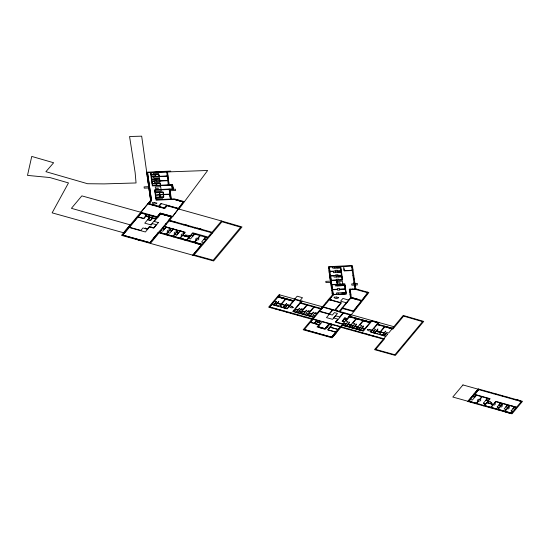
<?xml version="1.0" encoding="UTF-8"?>
<svg xmlns="http://www.w3.org/2000/svg" width="550" height="550" viewBox="0 0 550 550"><rect width="100%" height="100%" fill="white"/><g stroke="black" fill="none" stroke-linecap="round" stroke-linejoin="round"><path stroke-width="0.82" d="M172.741 216.597L160.222 213.125L157.245 216.831L81.854 195.876L71.411 208.326L130.261 224.861L123.667 232.788L52.126 212.85L68.489 182.93L49.796 177.533L27.5 175.402L31.742 156.427L53.639 162.752L45.898 171.689L87.574 183.728L104.101 183.899L136.056 182.958L135.128 172.507L129.566 136.51L141.68 136.166L150.652 200.482L121.516 235.366L213.634 260.975L241.986 226.951L221.499 220.976L212.046 232.238L169.599 220.364L178.42 208.924M178.949 209.076L207.646 170.479L147.517 172.645L151.47 200.571L148.933 203.637M178.509 208.409L183.329 201.926L174.123 199.354L156.069 200.173L154.612 189.853L172.349 188.836L171.779 185.096L152.35 185.9L150.459 172.528L147.565 172.666L151.511 200.578L148.94 203.61L164.374 207.955L166.767 205.15L164.203 208.189L163.563 208.244M340.856 270.793L337.452 270.951L337.356 270.256L334.998 270.366L335.094 271.061L329.883 271.308L329.292 267.135L351.587 266.083L354.86 289.183L367.744 292.765L362.01 300.479L351.319 297.454L350.137 289.135M367.744 292.765L353.464 311.004L342.127 307.842M157.245 216.831L160.132 213.104L172.666 216.562L178.64 208.636L166.897 205.384L164.588 208.161L148.053 203.665L140.828 212.266M293.081 301.187L285.752 299.138L281.49 304.239L284.996 305.222L286.701 303.504L283.387 307.457L284.989 307.918L287.616 304.851L289.534 305.387L293.432 300.74L278.417 296.526M146.994 229.075L145.344 228.553M150.397 243.389L159.005 232.849L201.472 244.839L192.803 255.173L201.472 244.839M354.819 288.908L349.291 289.176L350.515 297.777L338.807 311.822L350.157 314.971L347.222 318.56L344.898 317.921L342.134 321.234L344.458 321.894L342.788 323.888L336.009 322.004L343.427 313.108M485.808 400.276L488.173 400.936L485.822 403.776L483.484 403.123L487.451 398.262L482.206 396.797L479.806 399.651L480.893 399.96L479.916 401.122L478.83 400.819L476.664 403.404M276.423 301.716L273.852 304.851L275.488 305.305L278.816 301.304L277.551 303.139L281.057 304.116L285.326 299.028L278.101 297.007L293.501 301.297M329.333 314.256L332.881 309.932L338.972 311.623M384.883 326.776L380.6 331.884L384.106 332.86L385.811 331.148L382.436 335.143L384.099 335.562L386.684 332.482L388.644 333.032L403.219 315.439L423.713 321.413L395.326 355.424L374.522 349.635L383.322 339.144L340.897 327.278L332.09 337.837L303.188 329.766L311.926 319.254L268.641 307.147L279.111 294.669L279.812 294.869L269.782 306.921M182.841 201.252L182.476 201.692L176.041 199.904L176.406 199.471M392.178 328.817L385.763 327.009L386.114 326.59L392.528 328.398L393.938 326.7L378.943 322.527L373.622 328.824L375.581 329.374L372.996 332.454L371.085 331.863L372.652 330.007L374.632 330.577L372.996 332.454L374.605 332.908L377.933 328.948L376.661 330.777L380.167 331.76L384.45 326.659M511.122 410.871L514.436 406.883L509.877 405.632L508.393 407.406L509.479 407.708L508.447 408.939L507.361 408.629L505.079 411.352L511.603 413.174L513.081 411.421L511.122 410.871L513.081 411.414M169.613 215.717L169.173 216.239L160.559 213.847L160.999 213.331M186.718 240.701L187.151 240.178M310.241 322.417L318.821 324.796L317.048 326.927L325.387 329.244L329.794 323.964L331.98 324.569L327.594 329.835L336.669 332.379L333.499 336.146L332.592 335.892L335.761 332.124L331.561 337.164L304.322 329.532L319.371 311.479L332.351 315.047L334.407 312.613L337.459 313.459L332.571 319.316L326.466 317.625L329.319 314.208M325.744 327.704L329.106 323.668L322.279 321.771L318.147 326.734L324.913 328.653L325.744 327.704L326.507 327.917L329.601 324.197L328.838 323.984M342.567 307.966L350.948 297.894L361.666 300.933L353.464 310.998M342.43 321.173L343.936 319.364L346.081 319.962L344.561 321.771L342.265 321.131L343.007 320.251M145.702 215.896L146.836 214.541M150.934 215.359L153.333 216.026M150.851 224.854L151.291 224.978L152.433 223.616L156.317 224.689L153.718 227.831L149.332 226.607L147.242 229.116L145.111 228.525L145.544 228.002L144.891 228.463L142.959 227.927L140.882 230.423L129.257 227.198L137.741 217.009L143.887 218.714L145.922 216.267L149.634 217.298L144.746 223.163L150.851 224.854L155.733 218.996L152.687 218.151L150.624 220.584L147.599 219.746M178.241 200.145L180.641 200.812M172.198 221.279L174.556 221.994M174.811 234.548L176.77 235.097L178.427 233.111L176.468 232.567L173.333 236.308L179.864 238.129L182.139 235.414L181.053 235.111L182.084 233.881L183.171 234.183L184.663 232.409L178.131 230.587L176.577 232.444L178.31 232.925L179.933 231.089M284.46 298.781L284.824 298.341M329.292 267.135L333.245 295.041L321.482 309.141L299.736 303.057M356.001 289.499L356.366 289.053M366.898 292.531L367.269 292.084M351.251 314.731L353.829 311.644M358.49 329.56L360.147 327.573L358.194 327.03L356.531 329.01L359.844 330.041M154.179 205.617L154.543 205.178M159.211 207.027L158.888 206.704L161.459 203.637M160.6 233.372L161.026 232.87M166.286 227.081L169.4 228.016M167.138 235.201L167.564 234.692M171.346 230.979L172.899 229.123M173.291 229.034L176.406 229.962M173.669 237.022L174.096 236.521M176.763 235.091L180.084 231.131M184.587 235.923L182.689 235.393L189.09 237.071L192.699 232.767L208.024 237.057L211.633 232.753M205.782 237.222L205.047 238.102M205.879 237.249L204.318 239.106L206.058 239.594L207.611 237.738L205.693 237.201M299.282 300.816L299.915 300.761L302.486 297.694L297.179 296.209L294.607 299.276L295.082 299.413L287.176 308.839L271.796 304.521L269.692 306.893L340.539 326.569M292.964 313.954L293.336 313.514M297.323 315.171L297.694 314.731M307.141 304.583L303.249 309.224L301.249 308.66L298.856 311.513L300.857 312.077L299.929 313.184L296.326 312.187L299.681 308.22L297.976 309.939L295.233 309.169L302.046 301.049L279.778 294.903M307.56 304.7L302.177 311.114L304.941 311.884L306.653 310.173L303.373 314.146L306.9 315.129L307.828 314.022M314.112 306.529L310.221 311.169L308.22 310.613L305.821 313.466L307.766 314.029L309.533 311.933L307.574 311.382M343.028 312.991L339.701 316.965L335.541 315.817L333.754 317.976L337.886 319.131L335.363 322.135L342.567 324.149L338.168 329.388L330.33 327.195L332.413 324.692L340.264 326.893M348.961 329.539L349.332 329.099M351.519 327.607L353.286 325.504L351.326 324.954L349.566 327.064L353.114 328.157M353.32 330.756L353.684 330.316M362.031 333.19L362.395 332.75M372.151 321.124L372.501 320.705M366.382 334.407L366.754 333.967M376.509 322.341L376.86 321.922M368.562 335.019L368.933 334.572M372.914 336.236L373.285 335.796M377.272 337.452L377.637 337.012M381.624 338.669L381.996 338.229M478.692 389.62L468.937 401.239L476.224 403.281L478.397 400.696L477.317 400.393L478.287 399.231L479.373 399.534L481.772 396.674L476.527 395.203L472.381 400.015L470.422 399.472L468.937 401.239L511.61 413.174L521.359 401.548L478.692 389.62L474.664 394.371L490.146 398.709L486.888 402.593L493.226 404.36L495.722 401.356L516.601 407.227M492.188 408.293L492.559 407.853M496.547 409.509L496.911 409.069M515.377 399.877L515.749 399.438L520.101 400.654L519.736 401.094M149.93 204.435L150.301 203.995M158.489 206.284L160.847 203.472L178.537 208.443L183.384 201.912L174.123 199.354L170.562 199.519L169.104 189.021M170.72 221.313L171.153 220.798M164.952 234.596L165.378 234.087M175.072 222.53L175.505 222.021M171.483 236.417L171.916 235.909M183.782 224.971L184.216 224.455L188.574 225.672L188.141 226.188M178.021 238.246L178.447 237.738M182.779 235.304L185.309 232.286L164.388 226.462L169.214 220.894M180.187 238.865L180.613 238.363L184.972 239.573L184.539 240.089M190.314 226.792L190.747 226.284M194.673 228.016L195.106 227.501M188.54 238.377L187.048 240.144L194.343 242.186L196.508 239.601L195.422 239.298L196.398 238.129L197.491 238.439L199.884 235.579L194.638 234.114L190.492 238.92L188.54 238.377L190.933 235.544L192.913 236.115M196.852 228.621L197.278 228.106L201.637 229.322L201.204 229.838M191.07 241.917L191.51 241.395M195.862 242.612L195.415 243.148L199.774 244.365L200.221 243.829M203.555 242.577L202.07 244.344L194.776 242.309L196.948 239.724L198.021 240.027L199.011 238.865L197.924 238.556L200.324 235.696L205.569 237.167L201.596 242.028L203.555 242.577L205.961 239.718L203.947 239.154M271.191 307.863L271.562 307.416M273.776 304.947L275.344 305.449M275.55 309.079L275.921 308.639M279.902 310.296L280.273 309.856M284.886 305.346L283.161 307.409L280.637 306.701L281.504 305.663L280.528 305.387L281.387 304.363L285.038 305.387M284.955 305.36L284.302 306.268M290.936 300.355L292.504 300.857M284.254 311.513L284.632 311.073M286.433 312.125L286.804 311.685M290.792 313.342L291.163 312.902M296.141 312.125L297.873 310.062L296.106 309.567L295.233 310.606L294.229 310.331L293.397 311.355L296.292 312.166L296.945 311.259M296.209 312.338L297.818 312.785M304.872 304.253L306.481 304.7M299.502 315.776L299.874 315.336M303.112 314.071L304.837 312.008L303.077 311.52L302.191 312.538L301.221 312.283L300.369 313.308L303.256 314.112M303.174 314.091L303.909 313.211M311.843 306.199L313.411 306.701M303.854 316.999L304.226 316.553M314.552 306.653L309.169 313.067L311.912 313.837L313.617 312.118L310.296 316.078M306.034 317.604L306.405 317.164M310.076 316.023L311.809 313.961L310.021 313.459L309.169 314.504L308.186 314.236L307.333 315.253L313.864 317.082L316.566 313.789L314.607 313.246M310.228 316.064L310.881 315.157M318.979 308.199L320.588 308.646M310.386 318.821L310.757 318.381M314.27 319.357L315.837 319.859M315.886 323.854L317.453 324.356M318.89 327.216L320.499 327.669M335.809 310.619L337.425 311.066M356.084 299.056L357.658 299.558M350.157 314.971L348.721 316.683L370.391 322.74M341.172 326.81L342.444 325.291L363.337 331.148L371.828 321.035L378.146 322.795L376.716 324.493L392.947 329.038L403.618 316.106L422.579 321.633L394.928 354.764L375.664 349.408L384.464 338.917L340.498 326.624L331.691 337.184L304.322 329.532M350.013 316.876L351.581 317.377M342.43 327.711L342.801 327.264M344.493 325.751L346.211 323.682L344.259 323.139L342.602 325.119L346.101 326.198M346.28 326.067L347.105 325.215M346.363 326.095L348.164 324.053L349.924 324.548L349.051 325.586L350.034 325.861L349.174 326.879L342.643 325.05L343.571 323.943L345.572 324.507L347.971 321.654L345.943 321.083L349.855 316.456L370.329 322.176L371.759 320.464L378.95 322.479L377.527 324.177L392.549 328.377M346.782 328.928L347.153 328.481M356.393 318.278L351.01 324.692L348.267 323.923L349.539 322.094L346.191 326.047M356.826 318.402L352.914 323.036L354.936 323.599L352.543 326.452L350.543 325.896L349.614 327.002L356.146 328.831L356.998 327.807L356.022 327.532L356.895 326.494L355.128 325.999L353.402 328.061M357.019 318.835L358.586 319.337M363.357 320.231L357.981 326.645L355.231 325.875L356.503 324.039L353.162 327.993L353.987 327.14M363.873 320.753L365.441 321.255M355.493 331.361L355.864 330.921M360.216 329.966L361.041 329.113M360.298 329.993L362.099 327.951L363.859 328.439L362.986 329.484L363.969 329.759L363.11 330.777L356.579 328.948L357.507 327.841L359.514 328.405L361.907 325.552L359.879 324.981L363.804 320.341L370.329 322.176L371.621 320.478L351.264 314.779M359.851 332.578L360.223 332.138M314.793 315.975L312.778 315.432L315.184 312.558L317.192 313.122L332.379 294.944L328.371 266.681L352.371 265.547L355.671 288.86L368.851 292.524L353.863 311.651L342.526 308.495L339.948 311.596L351.299 314.744L349.896 316.408L370.329 322.176L364.946 328.591L362.203 327.821L363.474 325.992L360.126 329.945M377.884 324.672L379.459 325.174M372.873 332.599L374.529 332.998M376.489 330.887L375.664 331.746M376.558 330.907L374.825 332.963L377.355 333.671L378.221 332.633L379.225 332.915L380.064 331.884L376.399 330.859M383.687 326.446L384.058 325.999M382.511 335.335L384.168 335.741M383.845 338.752L385.853 336.359L370.391 332.035L378.139 322.802L371.828 321.035M470.415 402.201L470.786 401.754M477.606 395.306L479.215 395.752M474.767 403.418L475.138 402.978M479.126 404.635L479.497 404.188M485.121 397.492L486.729 397.939M489.246 392.569L489.617 392.129M483.478 405.852L483.856 405.405M493.604 393.786L493.976 393.346M485.657 406.464L486.028 406.017M495.784 394.391L496.148 393.951M491.466 403.927L493.082 404.374M490.009 407.681L490.38 407.241M500.136 395.615L500.507 395.175M502.315 396.22L502.686 395.78M498.328 402.291L499.936 402.737M497.193 406.966L499.152 407.516L497.193 406.966L500.521 403.006L495.949 401.727L494.457 403.501L495.543 403.803L494.512 405.034L493.426 404.731L491.136 407.454L497.661 409.276L502.487 403.542L500.748 403.054L499.18 404.924L500.919 405.412L498.96 404.862M506.667 397.437L507.038 396.997M498.719 410.114L499.091 409.674M505.443 404.271L507.059 404.717M506.144 406.876L507.712 405.006L509.451 405.494L504.639 411.228L498.107 409.399L500.39 406.684L501.476 406.986L502.514 405.756L501.421 405.453L502.913 403.679L507.485 404.958L504.158 408.918L506.117 409.468M503.078 411.338L503.449 410.891M505.629 411.503L505.257 411.943L509.609 413.16L509.981 412.72M512.249 406.161L513.858 406.608M513.178 408.746L514.745 406.876L516.491 407.364M286.522 299.351L286.901 298.911M312.373 318.835L313.658 317.329L292.751 311.486L301.159 301.345L294.924 299.599M293.397 300.712L294.827 299.076L293.439 300.733L278.403 296.546M300.719 302.789L302.156 301.153L322.493 306.797L321.069 308.474L300.609 302.754M159.225 176.323L158.854 174.577L155.478 174.735L155.726 176.488L168.004 175.911M345.166 289.156L339.687 289.431L339.776 290.111L337.542 290.207L337.452 289.534L332.489 289.754L333.156 294.422L336.552 294.257L336.373 293.006L345.916 292.504L345.538 290.489L345.819 292.511M146.877 173.821L147.723 173.779M167.399 173.305L167.447 174.336M151.264 174.79L158.881 174.57M151.278 174.907L155.238 174.742L155.396 175.869L151.532 176.688L150.941 172.507L166.698 171.758L168.334 185.261L171.779 185.096M147.262 176.536L148.108 176.495M148.314 177.959L147.469 178.001L147.854 180.716L148.699 180.675M168.039 176.192L151.573 176.962L151.896 179.245L159.493 178.887L159.858 180.778L168.547 180.366M151.91 179.348L155.863 179.197L156.028 180.331L152.164 181.143L151.903 179.293M148.06 182.174L148.906 182.133M152.522 183.7L160.119 183.343L160.483 185.233L168.286 184.862M152.536 183.803L156.496 183.659L156.654 184.786L152.79 185.597L152.199 181.417L168.582 180.654M148.445 184.889L149.291 184.848M148.651 186.354L149.497 186.312M172.645 185.219L171.799 185.261L172.178 187.901L173.023 187.859M149.545 186.622L144.072 186.883L144.251 188.162L149.724 187.907M149.036 189.069L149.882 189.028M169.812 194.116L159.988 194.576L159.665 192.335L163.047 192.177L163.446 194.411L163.054 192.039L155.458 192.397L155.134 190.114L175.443 189.186L175.622 190.472L170.149 190.726L169.971 189.447L171.297 199.018L174.274 198.88L184.422 201.692M149.243 190.527L150.088 190.492M159.424 192.349L155.471 192.534L155.705 194.15L159.748 194.59L159.404 192.246M149.627 193.242L150.473 193.201M170.727 194.913L169.971 194.947L170.541 198.983L171.291 198.949M150.033 196.096L150.872 196.061M150.618 196.976L150.666 198.014M160.098 197.106L156.145 197.299L155.918 195.683L159.782 194.865L160.119 197.251M155.891 197.443L155.939 198.474M150.418 198.811L151.257 198.77M156.468 199.705L170.493 199.038L169.861 194.377L163.494 194.673L163.735 197.058L156.145 197.423L156.468 199.705L156.289 198.481L162.222 198.199L162.394 199.423M328.591 268.214L329.436 268.173M351.739 267.121L352.584 267.08M340.416 267.726L336.861 267.898L336.703 266.784M340.711 267.85L332.839 268.228L332.661 266.97M343.908 268.723L344.197 270.738M340.904 269.878L340.615 267.857M328.989 270.999L329.828 270.957M352.138 269.906L352.983 269.864M344.224 270.627L352.179 270.249M329.924 271.59L333.3 271.425L333.479 272.683L341.344 272.305M340.89 271.067L335.418 271.329L335.596 272.607M352.22 270.538L344.266 270.909L343.633 266.454M329.182 272.387L330.034 272.353M341.055 272.181L337.494 272.353L337.336 271.239M341.536 274.333L341.248 272.312M329.574 275.179L330.426 275.137M330.516 275.763L335.727 275.516L335.631 274.821L337.989 274.711L338.085 275.406L341.488 275.248M330.55 276.045L333.933 275.88L334.111 277.138L341.701 276.801M352.921 275.474L353.767 275.433M341.976 276.76L342.169 278.788M353.32 278.259L354.166 278.218M331.141 280.218L336.366 279.971L336.263 279.276L338.621 279.166L338.718 279.861L342.121 279.702L340.257 266.613M331.183 280.5L336.779 280.232L336.971 282.26M330.364 280.748L331.217 280.706M353.513 279.654L354.358 279.613M331.272 281.084L325.793 281.346L325.978 282.624L331.451 282.37M330.756 283.532L331.609 283.491M353.911 282.439L354.757 282.397M331.76 284.536L337.178 284.274L336.607 280.239M330.956 284.921L331.801 284.879M354.104 283.827L354.949 283.793M331.347 287.705L332.193 287.664M354.502 286.612L355.348 286.577M345.132 288.881L339.646 289.135L339.549 288.441L337.315 288.551L337.411 289.245L332.454 289.479L331.794 284.797L335.191 284.639L335.369 285.904L344.651 285.526L345.654 292.566M350.199 289.568L355.355 289.321M331.746 290.489L332.592 290.448M349.442 290.256L350.288 290.214M332.138 293.274L332.984 293.232M350.041 294.436L350.879 294.394M344.63 285.381L344.486 284.212L336.854 284.577L337.033 285.828L344.637 285.478L341 285.539L340.911 284.384M168.279 184.793L172.556 184.594L173.216 189.255L172.521 184.594L169.077 184.759L167.496 171.731L170.713 171.579L170.644 171.091L146.651 172.219L150.652 200.482L147.868 203.857L164.739 208.574L167.131 205.769L221.492 220.976M169.737 193.552L170.534 193.524M185.632 235.049L190.362 235.682M483.849 405.412L485.437 403.672L483.484 403.123M158.111 232.609L159.005 232.849M150.892 241.443L151.779 241.691M162.58 228.621L164.319 229.103L165.935 227.178L164.196 226.696L159.397 232.416L165.928 234.238L168.204 231.522L167.118 231.213L168.149 229.989L169.235 230.292L170.727 228.518L166.148 227.239L162.828 231.199L160.868 230.656M153.986 237.655L154.88 237.903M329.512 299.509L341.481 302.816L335.252 310.282L339.192 311.369M155.024 236.39L155.911 236.637M330.275 297.468L331.038 297.674M346.356 302.775L340.608 301.166L342.891 298.451L348.618 300.053M329.23 298.726L329.993 298.932M329.319 299.743L340.821 302.94L334.812 310.159L323.297 306.962M328.178 299.984L328.941 300.197M326.081 302.5L326.844 302.713M212.506 233.001L168.286 220.633L171.421 216.865L160.696 213.888L157.719 217.594L141.288 213.029L122.836 235.097L149.93 242.626L158.489 232.148L202.792 244.578M165.99 227.336L165.254 228.216M163.054 227.446L162.401 228.353M172.322 230.072L173.058 229.192L169.799 233.145L167.839 232.602M169.606 230.491L171.559 231.041M162.532 228.676L164.491 229.219M336.201 308.729L335.555 309.629M332.241 310.289L331.588 311.19M344.623 318.319L343.97 319.22M277.289 303.222L280.961 304.232L280.094 305.264L279.111 304.989L278.197 306.02L275.715 305.326L277.441 303.263L276.636 304.123M384.017 333.066L383.364 333.974M336.545 320.822L335.892 321.729M330.798 326.088L330.144 326.989M315.184 322.231L314.531 323.139M476.183 391.476L476.946 391.689L474.836 394.199L474.072 393.986M475.406 393.009L474.753 393.917M487.534 398.537L486.791 399.417M507.471 405.206L506.729 406.086M500.404 403.246L499.661 404.126M472.821 396.612L474.829 397.176M512.944 408.678L514.924 409.234M505.918 406.821L507.884 407.364M363.419 320.794L369.944 322.63M333.245 295.041L333.121 294.704L346.356 294.078L344.912 283.91L337.418 284.268L336.909 280.225L342.65 279.991L340.746 266.592M352.543 289.018L352.605 289.451M342.794 284.013L342.389 281.16L336.978 281.414L337.184 282.886L339.921 282.755L340.093 284.144M342.76 284.295L342.939 285.505M343.949 292.662L344.121 293.886M342.272 293.989L342.114 292.875L345.675 292.71L345.833 293.824L338.188 294.168L338.016 292.944M337.968 275.694L338.133 276.808L341.688 276.636L341.502 275.522L336.05 275.784L336.229 277.062M334.785 266.874L334.964 268.153M159.17 176.605L159.349 177.884L153.876 178.145L153.691 176.866M159.796 181.06L159.981 182.339L154.502 182.6L154.323 181.321M161.04 189.833L161.219 191.084L155.313 191.366L155.134 190.114M190.3 235.661A2.516 1.451 0 0 1 187.516 236.417A2.516 1.451 0 0 1 185.542 235.056M146.747 214.514L143.667 218.336L137.954 216.748L141.123 212.946L157.066 217.401L155.946 218.742L145.613 215.875L146.747 214.514M344.768 318.051L343.832 319.199L346.163 319.846L347.132 318.704L344.768 318.051M139.411 240.048L135.974 239.161L139.411 240.048M158.393 222.606L153.794 228.154L149.559 226.978L145.386 231.983L129.044 227.452L122.65 235.132L149.964 242.722L171.621 216.81L160.621 213.778L154.227 221.451L158.393 222.606M149.786 217.346L148.796 218.405L149.786 217.346M157.128 217.669L156.138 218.735L157.128 217.669M320.072 321.241L319.117 322.389L315.968 321.516L316.924 320.368L320.072 321.241M332.441 309.808L329.099 313.823L319.619 311.19L323.091 307.209L332.441 309.808M126.686 229.591L125.909 230.519L126.686 229.591M151.023 204.407L153.422 205.074L151.023 204.407M146.926 216.356L149.325 217.023L146.926 216.356M149.854 217.36L148.026 219.546L150.425 220.213L152.247 218.027L149.854 217.36M164.567 214.576L166.966 215.242L164.567 214.576M198.282 228.587L200.681 229.254L198.282 228.587M240.673 227.205L213.173 260.212L194.109 254.918L221.946 221.746L240.673 227.205M289.795 305.491L287.43 308.323L285.134 307.684L287.506 304.851L289.795 305.491M316.704 320.306L314.277 323.221L310.447 322.149L312.881 319.248L316.704 320.306M315.858 321.64L314.387 323.407L318.931 324.665L320.403 322.905L315.858 321.64M351.89 297.646L351.539 298.059L358.078 299.881L358.428 299.461L351.89 297.646M330.213 327.332L328.103 329.869L335.94 332.049L338.064 329.519L330.213 327.332M157.396 234.266L156.661 235.146L157.396 234.266M160.139 231.048L159.404 231.928L160.139 231.048M166.265 223.63L165.529 224.51L166.265 223.63M153.127 239.477L152.391 240.357L153.127 239.477M171.16 228.642L166.368 234.362L172.892 236.184L175.175 233.468L174.082 233.159L175.113 231.935L176.199 232.238L177.691 230.464L171.16 228.642M180.304 230.979L183.466 231.859L180.304 230.979M192.589 233.537L191.036 235.393L192.768 235.881L194.329 234.025L192.589 233.537M194.377 234.176L193.641 235.056L194.377 234.176M194.762 233.922L196.377 234.376L194.762 233.922M204.105 236.534L205.721 236.981L204.105 236.534M210.732 234.492L209.997 235.373L210.732 234.492M274.581 301.201L272.188 304.061L274.141 304.604L276.533 301.744L274.581 301.201M478.294 388.96L467.796 401.466L512.002 413.834L522.5 401.321L478.294 388.96M152.666 227.631L150.886 227.198L152.666 227.631M182.669 235.434L180.29 238.274L186.608 240.027L188.98 237.194L182.669 235.434M281.71 297.743L283.326 298.189L281.71 297.743M283.312 307.553L284.921 308.007L283.312 307.553M303.339 314.256L304.947 314.703L303.339 314.256M310.221 316.174L311.829 316.628L310.221 316.174M313.665 317.536L312.929 318.416L313.665 317.536M330.22 299.846L331.836 300.293L330.22 299.846M317.35 321.942L318.966 322.389L317.35 321.942M347.298 301.991L346.555 302.871L347.298 301.991M327.126 326.631L326.391 327.511L327.126 326.631M330.261 323.881L331.87 324.335L330.261 323.881M329.739 327.36L329.003 328.24L329.739 327.36M343.021 313.17L342.286 314.05L343.021 313.17M344.884 313.239L346.493 313.692L344.884 313.239M341.969 325.449L341.234 326.329L341.969 325.449M380.497 332.007L379.638 333.032L380.621 333.3L379.748 334.345L382.271 335.046L384.003 332.991L380.497 332.007M390.266 328.061L391.875 328.508L390.266 328.061M387.681 334.18L386.059 336.112L384.038 335.541L385.667 333.616L387.681 334.18M462.956 384.938L452.808 397.031L467.961 401.273L478.108 389.18L462.956 384.938M474.492 394.618L472.918 396.488L474.664 396.969L476.231 395.106L474.492 394.618M476.135 395.347L475.399 396.227L476.135 395.347M487.768 398.337L486.2 400.201L487.939 400.689L489.514 398.826L487.768 398.337M493.075 404.504L490.703 407.33L484.392 405.57L487.018 402.806L493.075 404.504M514.353 407.138L513.618 408.018L514.353 407.138M318.787 326.927L318.471 327.298L324.431 328.976L324.741 328.611L318.787 326.927M300.623 309.43L298.849 311.527L300.802 312.077L302.582 309.98L300.623 309.43M158.537 172.15L153.065 172.411L153.244 173.69L158.716 173.429L158.537 172.15M150.858 173.656L151.002 174.687L150.858 173.656M159.088 175.347L159.156 175.863L159.088 175.347M151.553 178.228L151.697 179.259L151.553 178.228M167.942 177.767L168.087 178.798L167.942 177.767M159.486 179.032L156.111 179.19L156.358 180.943L159.83 180.778L159.486 179.032M159.72 179.802L159.789 180.317L159.72 179.802M152.144 182.669L152.288 183.7L152.144 182.669M168.596 182.222L168.747 183.253L168.596 182.222M160.119 183.487L156.736 183.645L156.984 185.398L160.463 185.233L160.119 183.487M160.346 184.257L160.421 184.772L160.346 184.257M160.669 186.697L155.258 186.952L155.464 188.423L158.194 188.292L158.366 189.681L161.074 189.551L160.669 186.697M155.066 191.373L155.21 192.404L155.066 191.373M169.874 191.056L170.019 192.087L169.874 191.056M163.343 193.435L163.419 193.951L163.343 193.435M163.591 195.147L163.659 195.669L163.591 195.147M170.631 196.488L170.775 197.519L170.631 196.488M163.701 196.941L160.339 197.099L160.022 194.858L163.426 194.707L163.701 196.941M154.708 202.593L152.295 202.702A2.42 1.396 0 0 0 154.364 203.974A2.42 1.396 0 0 0 156.963 203.094L154.708 202.593M330.619 276.526L329.773 276.567L330.165 279.352L331.011 279.311L330.619 276.526M357.163 283.649L351.691 283.91L351.876 285.189L357.349 284.934L357.163 283.649M344.926 285.512L345.207 287.526L344.926 285.512M349.924 290.428L350.212 292.449L349.924 290.428M336.428 297.055L334.022 297.165A2.42 1.396 0 0 0 336.084 298.437A2.42 1.396 0 0 0 338.69 297.557L336.428 297.055M369.779 329.519L367.359 329.512A2.42 1.396 0 0 0 369.236 330.88A2.42 1.396 0 0 0 371.958 330.124L369.779 329.519M291.906 306.391L289.726 305.779A2.42 1.396 0 0 0 290.386 307.478A2.42 1.396 0 0 0 293.404 307.484L291.906 306.391M490.249 401.83L488.043 401.211A2.922 1.691 0 0 0 488.531 403.04A2.908 1.677 0 0 0 491.755 402.923L490.249 401.83"/></g></svg>
